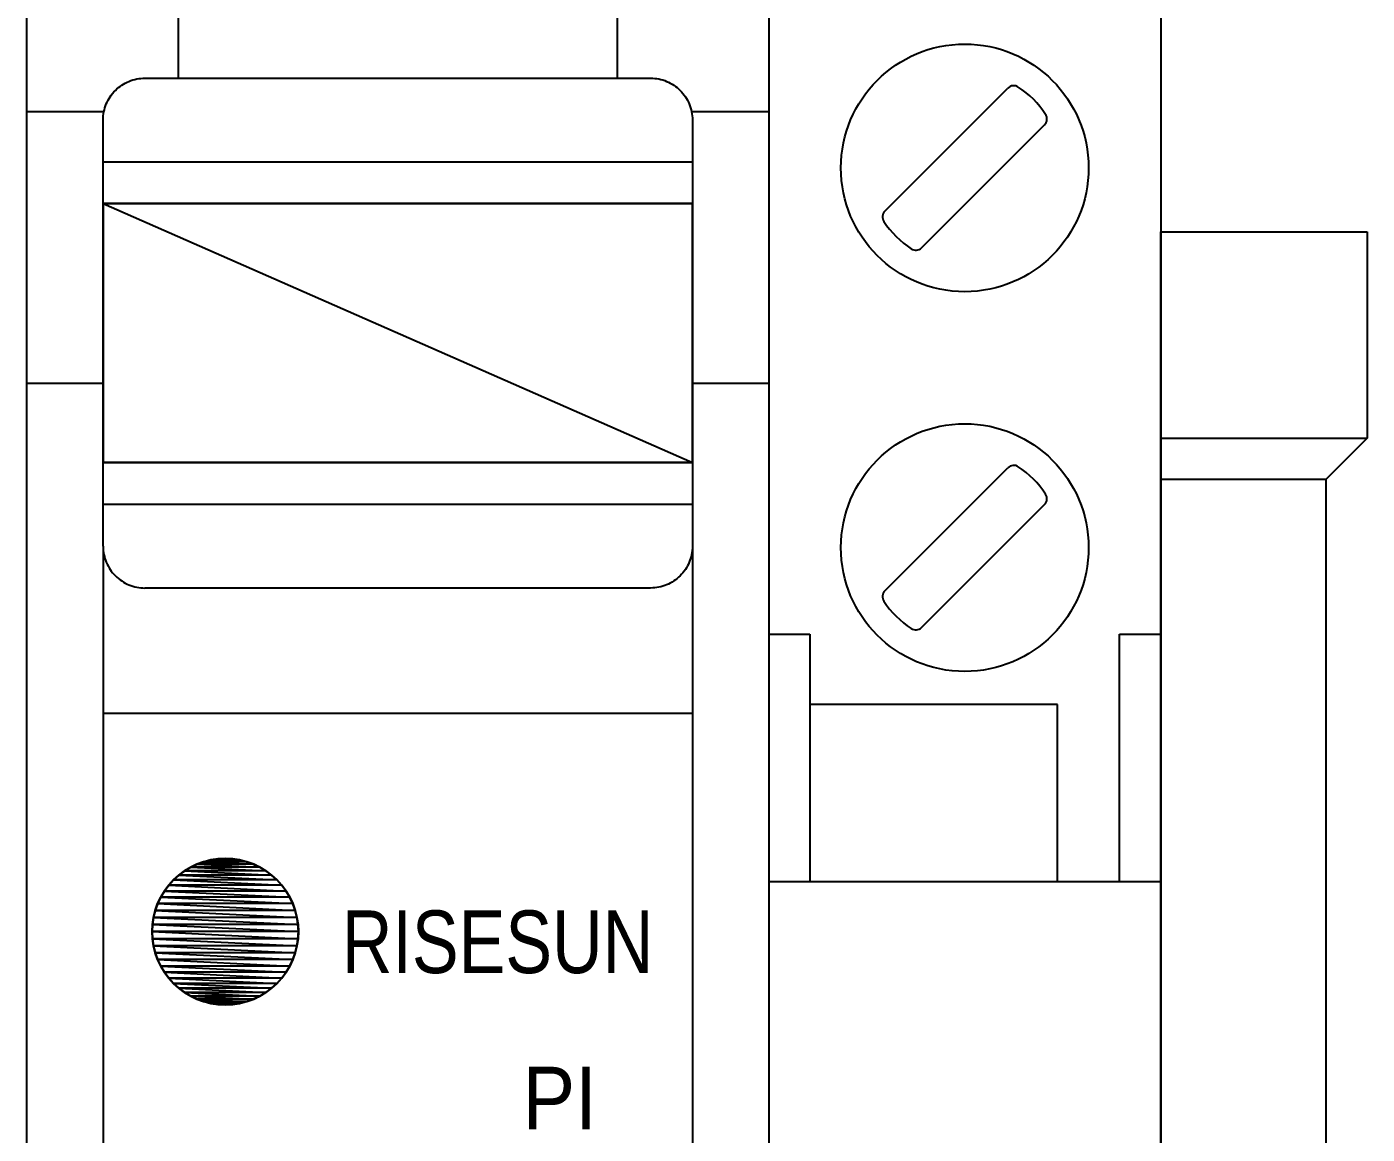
# Model space of a CAD drawing. Header units: millimetres. Extents: x 165 to 751, y 216 to 334.
# Drawn here: x 215.11 to 247.58, y 262.54 to 289.37 of the extents above; entities that cross this region are included whole.
import ezdxf

# ---------------------------------------------------------------- set-up
doc = ezdxf.new("R2010")
doc.units = ezdxf.units.MM
doc.linetypes.add('NEW_LINE159', pattern=[0.7, 0.5, -0.2])
doc.layers.add('1', color=3, linetype='Continuous')
doc.layers.add('DUT', color=7, linetype='Continuous')
doc.styles.add('ARIAL', font='arial.ttf')

# ---------------------------------------------------------------- blocks, each defined once
blk = doc.blocks.new('*U1905')
for p, q in [((8.986, 0), (8.986, 79.4816)), ((26.958, 79.4816), (26.958, 0)), ((12.6564, 63.1802), (12.6564, 66.4202)), ((23.2877, 66.4202), (23.2877, 63.1802)), ((11.2438, 62.9818), (11.2845, 63.0102)), ((11.2845, 63.0102), (11.3262, 63.0368)), ((11.3262, 63.0368), (11.3694, 63.0611)), ((11.3694, 63.0611), (11.4135, 63.0833)), ((11.4135, 63.0833), (11.4588, 63.1032)), ((11.4588, 63.1032), (11.5048, 63.1211)), ((11.5048, 63.1211), (11.5517, 63.1366)), ((11.5517, 63.1366), (11.5993, 63.1499)), ((11.5993, 63.1499), (11.6478, 63.1607)), ((11.6478, 63.1607), (11.6966, 63.1694)), ((11.6966, 63.1694), (11.7461, 63.1754)), ((11.7461, 63.1754), (11.796, 63.179)), ((11.796, 63.179), (11.8464, 63.1802)), ((11.8464, 63.1802), (12.6564, 63.1802)), ((12.6564, 63.1802), (23.2877, 63.1802)), ((23.2877, 63.1802), (24.0977, 63.1802)), ((24.0977, 63.1802), (24.0977, 63.1802)), ((24.0977, 63.1802), (24.1478, 63.179)), ((24.1478, 63.179), (24.1977, 63.1754)), ((24.1977, 63.1754), (24.2471, 63.1694)), ((24.2471, 63.1694), (24.296, 63.1607)), ((24.296, 63.1607), (24.3442, 63.1499)), ((24.3442, 63.1499), (24.3919, 63.1366)), ((24.3919, 63.1366), (24.4388, 63.1211)), ((24.4388, 63.1211), (24.485, 63.1032)), ((24.485, 63.1032), (24.5301, 63.0833)), ((24.5301, 63.0833), (24.5742, 63.0611)), ((24.5742, 63.0611), (24.6172, 63.0368)), ((24.6172, 63.0368), (24.6592, 63.0102)), ((24.6592, 63.0102), (24.6997, 62.9818)), ((10.953, 62.6447), (10.9773, 62.6879)), ((10.9773, 62.6879), (11.0039, 62.7296)), ((11.0039, 62.7296), (11.0323, 62.7703)), ((11.0323, 62.7703), (11.063, 62.8096)), ((11.063, 62.8096), (11.0956, 62.8475)), ((11.0956, 62.8475), (11.1304, 62.8837)), ((11.1304, 62.8837), (11.1666, 62.9185)), ((11.1304, 62.8837), (11.1304, 62.8837)), ((11.1666, 62.9185), (11.2045, 62.9511)), ((11.2045, 62.9511), (11.2438, 62.9818)), ((24.6997, 62.9818), (24.7392, 62.9511)), ((24.7392, 62.9511), (24.7771, 62.9185)), ((24.7771, 62.9185), (24.8136, 62.8837)), ((24.8136, 62.8837), (24.8136, 62.8837)), ((24.8136, 62.8837), (24.8481, 62.8475)), ((24.8481, 62.8475), (24.8807, 62.8096)), ((24.8807, 62.8096), (24.9112, 62.7703)), ((24.9112, 62.7703), (24.9399, 62.7296)), ((24.9399, 62.7296), (24.9663, 62.6879)), ((24.9663, 62.6879), (24.9907, 62.6447)), ((8.986, 62.3702), (10.8543, 62.3702)), ((10.8447, 62.3175), (10.8534, 62.3663)), ((10.8534, 62.3663), (10.8642, 62.4148)), ((10.8642, 62.4148), (10.8775, 62.4624)), ((10.8775, 62.4624), (10.893, 62.5093)), ((10.893, 62.5093), (10.9109, 62.5553)), ((10.9109, 62.5553), (10.9308, 62.6006)), ((10.9308, 62.6006), (10.953, 62.6447)), ((24.9907, 62.6447), (25.0129, 62.6006)), ((25.0129, 62.6006), (25.033, 62.5553)), ((25.033, 62.5553), (25.0507, 62.5093)), ((25.0507, 62.5093), (25.0663, 62.4624)), ((25.0663, 62.4624), (25.0795, 62.4148)), ((25.0795, 62.4148), (25.0905, 62.3663)), ((25.0897, 62.3702), (26.958, 62.3702)), ((25.0905, 62.3663), (25.0989, 62.3175)), ((10.8339, 62.1677), (10.8351, 62.2181)), ((10.8339, 60.1427), (10.8339, 62.1677)), ((10.8339, 62.1677), (10.8339, 62.1677)), ((10.8351, 62.2181), (10.8387, 62.268)), ((10.8387, 62.268), (10.8447, 62.3175)), ((25.0989, 62.3175), (25.1052, 62.268)), ((25.1052, 62.268), (25.1088, 62.2181)), ((25.1088, 62.2181), (25.1102, 62.1677)), ((25.1102, 62.1677), (25.1102, 60.1427)), ((10.8339, 61.1552), (25.1102, 61.1552)), ((10.8339, 60.1427), (25.1102, 60.1427)), ((10.8339, 53.8652), (10.8339, 60.1427)), ((25.1102, 60.1427), (25.1102, 53.8652)), ((8.986, 55.789), (10.8543, 55.789)), ((25.0897, 55.789), (26.958, 55.789)), ((10.8339, 51.8402), (10.8339, 53.8652)), ((25.1102, 53.8652), (10.8339, 53.8652)), ((25.1102, 53.8652), (25.1102, 51.8402)), ((25.1102, 52.8527), (10.8339, 52.8527)), ((10.8339, 51.8402), (10.8339, 51.8402)), ((10.8339, 51.8402), (10.8351, 51.7901)), ((10.8339, 51.8402), (10.8339, 20.4526)), ((10.8351, 51.7901), (10.8387, 51.7402)), ((10.8387, 51.7402), (10.8447, 51.6908)), ((10.8447, 51.6908), (10.8534, 51.6419)), ((10.8534, 51.6419), (10.8642, 51.5937)), ((25.0905, 51.6419), (25.0795, 51.5937)), ((25.0989, 51.6908), (25.0905, 51.6419)), ((25.1052, 51.7402), (25.0989, 51.6908)), ((25.1088, 51.7901), (25.1052, 51.7402)), ((25.1102, 51.8402), (25.1088, 51.7901)), ((25.1102, 51.8402), (25.1102, 51.8402)), ((25.1102, 51.8402), (25.1102, 20.4526)), ((10.8642, 51.5937), (10.8775, 51.546)), ((10.8775, 51.546), (10.893, 51.4991)), ((10.893, 51.4991), (10.9109, 51.4528)), ((10.9109, 51.4528), (10.9308, 51.4077)), ((10.9308, 51.4077), (10.953, 51.3636)), ((10.953, 51.3636), (10.9773, 51.3206)), ((10.9773, 51.3206), (11.0039, 51.2786)), ((24.9663, 51.3206), (24.9399, 51.2786)), ((24.9907, 51.3636), (24.9663, 51.3206)), ((25.0129, 51.4077), (24.9907, 51.3636)), ((25.033, 51.4528), (25.0129, 51.4077)), ((25.0507, 51.4991), (25.033, 51.4528)), ((25.0663, 51.546), (25.0507, 51.4991)), ((25.0795, 51.5937), (25.0663, 51.546)), ((11.0039, 51.2786), (11.0323, 51.2381)), ((11.0323, 51.2381), (11.063, 51.1986)), ((11.063, 51.1986), (11.0956, 51.1607)), ((11.0956, 51.1607), (11.1304, 51.1242)), ((11.1304, 51.1242), (11.1304, 51.1242)), ((11.1304, 51.1242), (11.1666, 51.0897)), ((11.1666, 51.0897), (11.2045, 51.0571)), ((11.2045, 51.0571), (11.2438, 51.0266)), ((11.2438, 51.0266), (11.2845, 50.9979)), ((11.2845, 50.9979), (11.3262, 50.9715)), ((24.6592, 50.9979), (24.6172, 50.9715)), ((24.6997, 51.0266), (24.6592, 50.9979)), ((24.7392, 51.0571), (24.6997, 51.0266)), ((24.7771, 51.0897), (24.7392, 51.0571)), ((24.8136, 51.1242), (24.7771, 51.0897)), ((24.8481, 51.1607), (24.8136, 51.1242)), ((24.8136, 51.1242), (24.8136, 51.1242)), ((24.8807, 51.1986), (24.8481, 51.1607)), ((24.9112, 51.2381), (24.8807, 51.1986)), ((24.9399, 51.2786), (24.9112, 51.2381)), ((11.3262, 50.9715), (11.3694, 50.9471)), ((11.3694, 50.9471), (11.4135, 50.9249)), ((11.4135, 50.9249), (11.4588, 50.9048)), ((11.4588, 50.9048), (11.5048, 50.8871)), ((11.5048, 50.8871), (11.5517, 50.8716)), ((11.5517, 50.8716), (11.5993, 50.8584)), ((11.5993, 50.8584), (11.6478, 50.8474)), ((11.6478, 50.8474), (11.6966, 50.839)), ((11.6966, 50.839), (11.7461, 50.8327)), ((11.7461, 50.8327), (11.796, 50.8291)), ((11.796, 50.8291), (11.8464, 50.8277)), ((24.0977, 50.8277), (11.8464, 50.8277)), ((24.1478, 50.8291), (24.0977, 50.8277)), ((24.1977, 50.8327), (24.1478, 50.8291)), ((24.2471, 50.839), (24.1977, 50.8327)), ((24.296, 50.8474), (24.2471, 50.839)), ((24.3442, 50.8584), (24.296, 50.8474)), ((24.3919, 50.8716), (24.3442, 50.8584)), ((24.4388, 50.8871), (24.3919, 50.8716)), ((24.485, 50.9048), (24.4388, 50.8871)), ((24.5301, 50.9249), (24.485, 50.9048)), ((24.5742, 50.9471), (24.5301, 50.9249)), ((24.6172, 50.9715), (24.5742, 50.9471)), ((25.1102, 47.7902), (10.8339, 47.7902))]:
    blk.add_line(p, q)
at = {"color": 144}
for p, q in [((10.8339, 60.1427), (25.1102, 60.1427)), ((10.8339, 60.1427), (10.8339, 60.1427)), ((10.8339, 60.1427), (25.1102, 53.8652)), ((10.8339, 53.8652), (10.8339, 60.1427)), ((10.8339, 60.1427), (25.1102, 53.8652)), ((25.1102, 60.1427), (10.8339, 60.1427)), ((10.8339, 60.1427), (25.1102, 60.1427)), ((10.8339, 60.1427), (10.8339, 53.8652)), ((25.1102, 53.8652), (25.1102, 60.1427)), ((25.1102, 60.1427), (25.1102, 53.8652)), ((25.1102, 53.8652), (10.8339, 53.8652)), ((10.8339, 53.8652), (25.1102, 53.8652)), ((10.8339, 53.8652), (10.8339, 53.8652)), ((10.8339, 53.8652), (25.1102, 53.8652))]:
    blk.add_line(p, q, dxfattribs=at)
at = {"color": 251, "linetype": 'NEW_LINE159'}
for p, q in [((13.2656, 44.1944), (13.1029, 44.1348)), ((13.4354, 44.238), (13.2656, 44.1944)), ((13.6114, 44.2649), (13.4354, 44.238)), ((13.7927, 44.2739), (13.6114, 44.2649)), ((13.9737, 44.2649), (13.7927, 44.2739)), ((13.7927, 44.2739), (13.7927, 44.2739)), ((14.1497, 44.238), (13.9737, 44.2649)), ((14.3194, 44.1944), (14.1497, 44.238)), ((14.4823, 44.1348), (14.3194, 44.1944)), ((12.6655, 43.8695), (12.5398, 43.755)), ((12.8019, 43.9714), (12.6655, 43.8695)), ((12.9479, 44.0603), (12.8019, 43.9714)), ((13.1029, 44.1348), (12.9479, 44.0603)), ((14.6371, 44.0603), (14.4823, 44.1348)), ((14.7832, 43.9714), (14.6371, 44.0603)), ((14.9196, 43.8695), (14.7832, 43.9714)), ((15.0455, 43.755), (14.9196, 43.8695)), ((12.4253, 43.6293), (12.3234, 43.4929)), ((12.5398, 43.755), (12.4253, 43.6293)), ((15.1597, 43.6293), (15.0455, 43.755)), ((15.2618, 43.4929), (15.1597, 43.6293)), ((12.16, 43.1918), (12.1004, 43.0291)), ((12.2345, 43.3468), (12.16, 43.1918)), ((12.3234, 43.4929), (12.2345, 43.3468)), ((15.3505, 43.3468), (15.2618, 43.4929)), ((15.4253, 43.1918), (15.3505, 43.3468)), ((15.4848, 43.0291), (15.4253, 43.1918)), ((12.1004, 43.0291), (12.0568, 42.8593)), ((15.5285, 42.8593), (15.4848, 43.0291)), ((12.0299, 42.6833), (12.0209, 42.502)), ((12.0568, 42.8593), (12.0299, 42.6833)), ((15.5554, 42.6833), (15.5285, 42.8593)), ((15.5646, 42.502), (15.5554, 42.6833)), ((12.0209, 42.502), (12.0209, 42.502)), ((12.0209, 42.502), (12.0298, 42.321)), ((12.0298, 42.321), (12.0567, 42.145)), ((15.5285, 42.145), (15.5554, 42.321)), ((15.5554, 42.321), (15.5646, 42.502)), ((15.5646, 42.502), (15.5646, 42.502)), ((12.0567, 42.145), (12.1003, 41.9753)), ((12.1003, 41.9753), (12.1599, 41.8124)), ((15.4253, 41.8124), (15.4848, 41.9753)), ((15.4848, 41.9753), (15.5285, 42.145)), ((12.1599, 41.8124), (12.2344, 41.6576)), ((12.2344, 41.6576), (12.3233, 41.5115)), ((15.2618, 41.5115), (15.3505, 41.6576)), ((15.3505, 41.6576), (15.4253, 41.8124)), ((12.3233, 41.5115), (12.4252, 41.3751)), ((12.4252, 41.3751), (12.5397, 41.2492)), ((12.5397, 41.2492), (12.6654, 41.135)), ((14.9196, 41.135), (15.0455, 41.2492)), ((15.0455, 41.2492), (15.1597, 41.3751)), ((15.1597, 41.3751), (15.2618, 41.5115)), ((12.6654, 41.135), (12.8018, 41.0329)), ((12.8018, 41.0329), (12.9479, 40.9442)), ((12.9479, 40.9442), (13.1029, 40.8694)), ((14.4823, 40.8694), (14.6371, 40.9442)), ((14.6371, 40.9442), (14.7832, 41.0329)), ((14.7832, 41.0329), (14.9196, 41.135)), ((13.1029, 40.8694), (13.2656, 40.8099)), ((13.2656, 40.8099), (13.4354, 40.7662)), ((13.4354, 40.7662), (13.6114, 40.7393)), ((13.6114, 40.7393), (13.7927, 40.7301)), ((13.7927, 40.7301), (13.9737, 40.7393)), ((13.7927, 40.7301), (13.7927, 40.7301)), ((13.9737, 40.7393), (14.1497, 40.7662)), ((14.1497, 40.7662), (14.3194, 40.8099)), ((14.3194, 40.8099), (14.4823, 40.8694))]:
    blk.add_line(p, q, dxfattribs=at)
at = {"color": 251}
for p, q in [((13.1147, 44.139), (13.2784, 44.1975)), ((13.2784, 44.1975), (13.1147, 44.139)), ((13.2784, 44.1975), (13.4471, 44.2398)), ((13.4471, 44.2398), (13.2784, 44.1975)), ((14.3071, 44.1975), (13.2784, 44.1975)), ((13.2784, 44.1975), (14.4708, 44.139)), ((13.2784, 44.1975), (14.4708, 44.139)), ((14.3071, 44.1975), (13.2784, 44.1975)), ((13.4471, 44.2398), (13.6191, 44.2653)), ((13.6191, 44.2653), (13.4471, 44.2398)), ((14.1384, 44.2398), (13.4471, 44.2398)), ((13.4471, 44.2398), (14.3071, 44.1975)), ((13.4471, 44.2398), (14.3071, 44.1975)), ((14.1384, 44.2398), (13.4471, 44.2398)), ((13.6191, 44.2653), (13.7927, 44.2739)), ((13.7927, 44.2739), (13.6191, 44.2653)), ((13.9664, 44.2653), (13.6191, 44.2653)), ((13.6191, 44.2653), (14.1384, 44.2398)), ((13.6191, 44.2653), (14.1384, 44.2398)), ((13.9664, 44.2653), (13.6191, 44.2653)), ((13.7927, 44.2739), (13.9664, 44.2653)), ((13.9664, 44.2653), (13.7927, 44.2739)), ((14.1384, 44.2398), (13.9664, 44.2653)), ((13.9664, 44.2653), (14.1384, 44.2398)), ((14.3071, 44.1975), (14.1384, 44.2398)), ((14.1384, 44.2398), (14.3071, 44.1975)), ((14.4708, 44.139), (14.3071, 44.1975)), ((14.3071, 44.1975), (14.4708, 44.139)), ((12.5398, 43.7549), (12.6687, 43.8716)), ((12.6687, 43.8716), (12.5398, 43.7549)), ((12.6687, 43.8716), (12.8083, 43.9753)), ((12.8083, 43.9753), (12.6687, 43.8716)), ((14.9168, 43.8716), (12.6687, 43.8716)), ((12.6687, 43.8716), (15.0456, 43.7549)), ((12.6687, 43.8716), (15.0456, 43.7549)), ((14.9168, 43.8716), (12.6687, 43.8716)), ((12.8083, 43.9753), (12.9575, 44.0646)), ((12.9575, 44.0646), (12.8083, 43.9753)), ((14.7772, 43.9753), (12.8083, 43.9753)), ((12.8083, 43.9753), (14.9168, 43.8716)), ((12.8083, 43.9753), (14.9168, 43.8716)), ((14.7772, 43.9753), (12.8083, 43.9753)), ((12.9575, 44.0646), (13.1147, 44.139)), ((13.1147, 44.139), (12.9575, 44.0646)), ((14.628, 44.0646), (12.9575, 44.0646)), ((12.9575, 44.0646), (14.7772, 43.9753)), ((12.9575, 44.0646), (14.7772, 43.9753)), ((14.628, 44.0646), (12.9575, 44.0646)), ((14.4708, 44.139), (13.1147, 44.139)), ((13.1147, 44.139), (14.628, 44.0646)), ((13.1147, 44.139), (14.628, 44.0646)), ((14.4708, 44.139), (13.1147, 44.139)), ((14.628, 44.0646), (14.4708, 44.139)), ((14.4708, 44.139), (14.628, 44.0646)), ((14.7772, 43.9753), (14.628, 44.0646)), ((14.628, 44.0646), (14.7772, 43.9753)), ((14.9168, 43.8716), (14.7772, 43.9753)), ((14.7772, 43.9753), (14.9168, 43.8716)), ((15.0456, 43.7549), (14.9168, 43.8716)), ((14.9168, 43.8716), (15.0456, 43.7549)), ((12.3195, 43.4864), (12.4231, 43.6261)), ((12.4231, 43.6261), (12.3195, 43.4864)), ((12.4231, 43.6261), (12.5398, 43.7549)), ((12.5398, 43.7549), (12.4231, 43.6261)), ((15.1624, 43.6261), (12.4231, 43.6261)), ((12.4231, 43.6261), (15.266, 43.4864)), ((12.4231, 43.6261), (15.266, 43.4864)), ((15.1624, 43.6261), (12.4231, 43.6261)), ((15.0456, 43.7549), (12.5398, 43.7549)), ((12.5398, 43.7549), (15.1624, 43.6261)), ((12.5398, 43.7549), (15.1624, 43.6261)), ((15.0456, 43.7549), (12.5398, 43.7549)), ((15.1624, 43.6261), (15.0456, 43.7549)), ((15.0456, 43.7549), (15.1624, 43.6261)), ((15.266, 43.4864), (15.1624, 43.6261)), ((15.1624, 43.6261), (15.266, 43.4864)), ((12.1557, 43.1801), (12.2301, 43.3372)), ((12.2301, 43.3372), (12.1557, 43.1801)), ((12.2301, 43.3372), (12.3195, 43.4864)), ((12.3195, 43.4864), (12.2301, 43.3372)), ((15.3554, 43.3372), (12.2301, 43.3372)), ((12.2301, 43.3372), (15.4297, 43.1801)), ((12.2301, 43.3372), (15.4297, 43.1801)), ((15.3554, 43.3372), (12.2301, 43.3372)), ((15.266, 43.4864), (12.3195, 43.4864)), ((12.3195, 43.4864), (15.3554, 43.3372)), ((12.3195, 43.4864), (15.3554, 43.3372)), ((15.266, 43.4864), (12.3195, 43.4864)), ((15.3554, 43.3372), (15.266, 43.4864)), ((15.266, 43.4864), (15.3554, 43.3372)), ((15.4297, 43.1801), (15.3554, 43.3372)), ((15.3554, 43.3372), (15.4297, 43.1801)), ((12.0549, 42.8476), (12.0972, 43.0163)), ((12.0972, 43.0163), (12.0549, 42.8476)), ((12.0972, 43.0163), (12.1557, 43.1801)), ((12.1557, 43.1801), (12.0972, 43.0163)), ((15.4883, 43.0163), (12.0972, 43.0163)), ((12.0972, 43.0163), (15.5306, 42.8476)), ((12.0972, 43.0163), (15.5306, 42.8476)), ((15.4883, 43.0163), (12.0972, 43.0163)), ((15.4297, 43.1801), (12.1557, 43.1801)), ((12.1557, 43.1801), (15.4883, 43.0163)), ((12.1557, 43.1801), (15.4883, 43.0163)), ((15.4297, 43.1801), (12.1557, 43.1801)), ((15.4883, 43.0163), (15.4297, 43.1801)), ((15.4297, 43.1801), (15.4883, 43.0163)), ((15.5306, 42.8476), (15.4883, 43.0163)), ((15.4883, 43.0163), (15.5306, 42.8476)), ((12.0209, 42.502), (12.0294, 42.6756)), ((12.0294, 42.6756), (12.0209, 42.502)), ((12.0294, 42.6756), (12.0549, 42.8476)), ((12.0549, 42.8476), (12.0294, 42.6756)), ((15.5561, 42.6756), (12.0294, 42.6756)), ((12.0294, 42.6756), (15.5646, 42.502)), ((12.0294, 42.6756), (15.5646, 42.502)), ((15.5561, 42.6756), (12.0294, 42.6756)), ((15.5306, 42.8476), (12.0549, 42.8476)), ((12.0549, 42.8476), (15.5561, 42.6756)), ((12.0549, 42.8476), (15.5561, 42.6756)), ((15.5306, 42.8476), (12.0549, 42.8476)), ((15.5561, 42.6756), (15.5306, 42.8476)), ((15.5306, 42.8476), (15.5561, 42.6756)), ((15.5646, 42.502), (15.5561, 42.6756)), ((15.5561, 42.6756), (15.5646, 42.502)), ((15.5646, 42.502), (12.0209, 42.502)), ((12.0209, 42.502), (15.5561, 42.3283)), ((12.0294, 42.3283), (12.0209, 42.502)), ((12.0209, 42.502), (15.5561, 42.3283)), ((15.5646, 42.502), (12.0209, 42.502)), ((12.0209, 42.502), (12.0294, 42.3283)), ((15.5561, 42.3283), (12.0294, 42.3283)), ((12.0294, 42.3283), (15.5306, 42.1563)), ((12.0549, 42.1563), (12.0294, 42.3283)), ((12.0294, 42.3283), (15.5306, 42.1563)), ((15.5561, 42.3283), (12.0294, 42.3283)), ((12.0294, 42.3283), (12.0549, 42.1563)), ((15.5306, 42.1563), (15.5561, 42.3283)), ((15.5561, 42.3283), (15.5306, 42.1563)), ((15.5561, 42.3283), (15.5646, 42.502)), ((15.5646, 42.502), (15.5561, 42.3283)), ((15.5306, 42.1563), (12.0549, 42.1563)), ((12.0549, 42.1563), (15.4883, 41.9876)), ((12.0972, 41.9876), (12.0549, 42.1563)), ((12.0549, 42.1563), (15.4883, 41.9876)), ((15.5306, 42.1563), (12.0549, 42.1563)), ((12.0549, 42.1563), (12.0972, 41.9876)), ((15.4883, 41.9876), (12.0972, 41.9876)), ((12.0972, 41.9876), (15.4297, 41.8239)), ((12.1557, 41.8239), (12.0972, 41.9876)), ((12.0972, 41.9876), (15.4297, 41.8239)), ((15.4883, 41.9876), (12.0972, 41.9876)), ((12.0972, 41.9876), (12.1557, 41.8239)), ((15.4297, 41.8239), (15.4883, 41.9876)), ((15.4883, 41.9876), (15.4297, 41.8239)), ((15.4883, 41.9876), (15.5306, 42.1563)), ((15.5306, 42.1563), (15.4883, 41.9876)), ((15.4297, 41.8239), (12.1557, 41.8239)), ((12.1557, 41.8239), (15.3554, 41.6667)), ((12.2301, 41.6667), (12.1557, 41.8239)), ((12.1557, 41.8239), (15.3554, 41.6667)), ((15.4297, 41.8239), (12.1557, 41.8239)), ((12.1557, 41.8239), (12.2301, 41.6667)), ((15.3554, 41.6667), (12.2301, 41.6667)), ((12.2301, 41.6667), (15.266, 41.5176)), ((12.3195, 41.5176), (12.2301, 41.6667)), ((12.2301, 41.6667), (15.266, 41.5176)), ((15.3554, 41.6667), (12.2301, 41.6667)), ((12.2301, 41.6667), (12.3195, 41.5176)), ((15.266, 41.5176), (15.3554, 41.6667)), ((15.3554, 41.6667), (15.266, 41.5176)), ((15.3554, 41.6667), (15.4297, 41.8239)), ((15.4297, 41.8239), (15.3554, 41.6667)), ((15.266, 41.5176), (12.3195, 41.5176)), ((12.3195, 41.5176), (15.1624, 41.3779)), ((12.4231, 41.3779), (12.3195, 41.5176)), ((12.3195, 41.5176), (15.1624, 41.3779)), ((15.266, 41.5176), (12.3195, 41.5176)), ((12.3195, 41.5176), (12.4231, 41.3779)), ((15.1624, 41.3779), (12.4231, 41.3779)), ((12.4231, 41.3779), (15.0456, 41.2491)), ((12.5398, 41.2491), (12.4231, 41.3779)), ((12.4231, 41.3779), (15.0456, 41.2491)), ((15.1624, 41.3779), (12.4231, 41.3779)), ((12.4231, 41.3779), (12.5398, 41.2491)), ((15.0456, 41.2491), (12.5398, 41.2491)), ((12.5398, 41.2491), (14.9168, 41.1323)), ((12.6687, 41.1323), (12.5398, 41.2491)), ((12.5398, 41.2491), (14.9168, 41.1323)), ((15.0456, 41.2491), (12.5398, 41.2491)), ((12.5398, 41.2491), (12.6687, 41.1323)), ((14.9168, 41.1323), (15.0456, 41.2491)), ((15.0456, 41.2491), (14.9168, 41.1323)), ((15.0456, 41.2491), (15.1624, 41.3779)), ((15.1624, 41.3779), (15.0456, 41.2491)), ((15.1624, 41.3779), (15.266, 41.5176)), ((15.266, 41.5176), (15.1624, 41.3779)), ((14.9168, 41.1323), (12.6687, 41.1323)), ((12.6687, 41.1323), (14.7772, 41.0287)), ((12.8083, 41.0287), (12.6687, 41.1323)), ((12.6687, 41.1323), (14.7772, 41.0287)), ((14.9168, 41.1323), (12.6687, 41.1323)), ((12.6687, 41.1323), (12.8083, 41.0287)), ((14.7772, 41.0287), (12.8083, 41.0287)), ((12.8083, 41.0287), (14.628, 40.9393)), ((12.9575, 40.9393), (12.8083, 41.0287)), ((12.8083, 41.0287), (14.628, 40.9393)), ((14.7772, 41.0287), (12.8083, 41.0287)), ((12.8083, 41.0287), (12.9575, 40.9393)), ((14.628, 40.9393), (12.9575, 40.9393)), ((12.9575, 40.9393), (14.4708, 40.865)), ((13.1147, 40.865), (12.9575, 40.9393)), ((12.9575, 40.9393), (14.4708, 40.865)), ((14.628, 40.9393), (12.9575, 40.9393)), ((12.9575, 40.9393), (13.1147, 40.865)), ((14.4708, 40.865), (14.628, 40.9393)), ((14.628, 40.9393), (14.4708, 40.865)), ((14.628, 40.9393), (14.7772, 41.0287)), ((14.7772, 41.0287), (14.628, 40.9393)), ((14.7772, 41.0287), (14.9168, 41.1323)), ((14.9168, 41.1323), (14.7772, 41.0287)), ((14.4708, 40.865), (13.1147, 40.865)), ((13.1147, 40.865), (14.3071, 40.8064)), ((13.2784, 40.8064), (13.1147, 40.865)), ((13.1147, 40.865), (14.3071, 40.8064)), ((14.4708, 40.865), (13.1147, 40.865)), ((13.1147, 40.865), (13.2784, 40.8064)), ((14.3071, 40.8064), (13.2784, 40.8064)), ((13.2784, 40.8064), (14.1384, 40.7641)), ((13.4471, 40.7641), (13.2784, 40.8064)), ((13.2784, 40.8064), (14.1384, 40.7641)), ((14.3071, 40.8064), (13.2784, 40.8064)), ((13.2784, 40.8064), (13.4471, 40.7641)), ((14.1384, 40.7641), (13.4471, 40.7641)), ((13.4471, 40.7641), (13.9664, 40.7386)), ((13.6191, 40.7386), (13.4471, 40.7641)), ((13.4471, 40.7641), (13.9664, 40.7386)), ((14.1384, 40.7641), (13.4471, 40.7641)), ((13.4471, 40.7641), (13.6191, 40.7386)), ((13.9664, 40.7386), (13.6191, 40.7386)), ((13.6191, 40.7386), (13.7927, 40.7301)), ((13.9664, 40.7386), (13.6191, 40.7386)), ((13.7927, 40.7301), (13.6191, 40.7386)), ((13.7927, 40.7301), (13.9664, 40.7386)), ((13.9664, 40.7386), (13.7927, 40.7301)), ((13.9664, 40.7386), (14.1384, 40.7641)), ((14.1384, 40.7641), (13.9664, 40.7386)), ((14.1384, 40.7641), (14.3071, 40.8064)), ((14.3071, 40.8064), (14.1384, 40.7641)), ((14.3071, 40.8064), (14.4708, 40.865)), ((14.4708, 40.865), (14.3071, 40.8064))]:
    blk.add_line(p, q, dxfattribs=at)
at = {"layer": '1', "color": 7}
for p, q in [((26.958, 67.2063), (26.958, 16.7063)), ((36.458, 67.2063), (36.458, 16.7063)), ((29.7738, 59.961), (32.7533, 62.9406)), ((30.6627, 59.0721), (33.6423, 62.0516)), ((36.458, 59.4563), (41.458, 59.4563)), ((36.458, 24.4563), (36.458, 59.4563)), ((41.458, 59.4563), (41.458, 54.4563)), ((36.458, 54.4563), (41.458, 54.4563)), ((41.458, 54.4563), (40.458, 53.4563)), ((29.7738, 50.761), (32.7533, 53.7406)), ((40.458, 53.4563), (36.458, 53.4563)), ((40.458, 53.4563), (40.458, 30.4563)), ((30.6627, 49.8721), (33.6423, 52.8516)), ((26.958, 49.7063), (27.958, 49.7063)), ((27.958, 49.7063), (27.958, 43.7063)), ((35.458, 43.7063), (35.458, 49.7063)), ((35.458, 49.7063), (36.458, 49.7063)), ((33.958, 48.0063), (27.958, 48.0063)), ((33.958, 43.7063), (33.958, 48.0063)), ((36.458, 43.7063), (26.958, 43.7063))]:
    blk.add_line(p, q, dxfattribs=at)
for centre in [(31.708, 61.0063), (31.708, 51.8063)]:
    blk.add_circle(centre, 3, dxfattribs=at)
for centre, radius, start, end in [((32.8947, 62.7992), 0.2, 56.4992, 135), ((31.708, 61.0063), 2.35, 33.5008, 56.4992), ((33.5009, 62.193), 0.2, 315, 33.5008), ((29.9152, 59.8196), 0.2, 135, 213.5008), ((31.708, 61.0063), 2.35, 213.5008, 236.4992), ((30.5213, 59.2135), 0.2, 236.4992, 315), ((32.8947, 53.5992), 0.2, 56.4992, 135), ((31.708, 51.8063), 2.35, 33.5008, 56.4992), ((33.5009, 52.993), 0.2, 315, 33.5008), ((29.9152, 50.6196), 0.2, 135, 213.5008), ((31.708, 51.8063), 2.35, 213.5008, 236.4992), ((30.5213, 50.0135), 0.2, 236.4992, 315)]:
    blk.add_arc(centre, radius, start, end, dxfattribs=at)
at = {"layer": 'DUT', "color": 251, "style": 'ARIAL', "oblique": 0}
for s, width, p in [('RISESUN', 0.8, (16.618, 41.497)), ('PI', 0.9, (20.9965, 37.7098))]:
    blk.add_text(s, height=1.51855, dxfattribs=dict(at, width=width)).set_placement(p)

msp = doc.modelspace()

# ---------------------------------------------------------------- block references
msp.add_blockref('*U1905', (206.12, 224.946))

doc.saveas('drawing.dxf')
